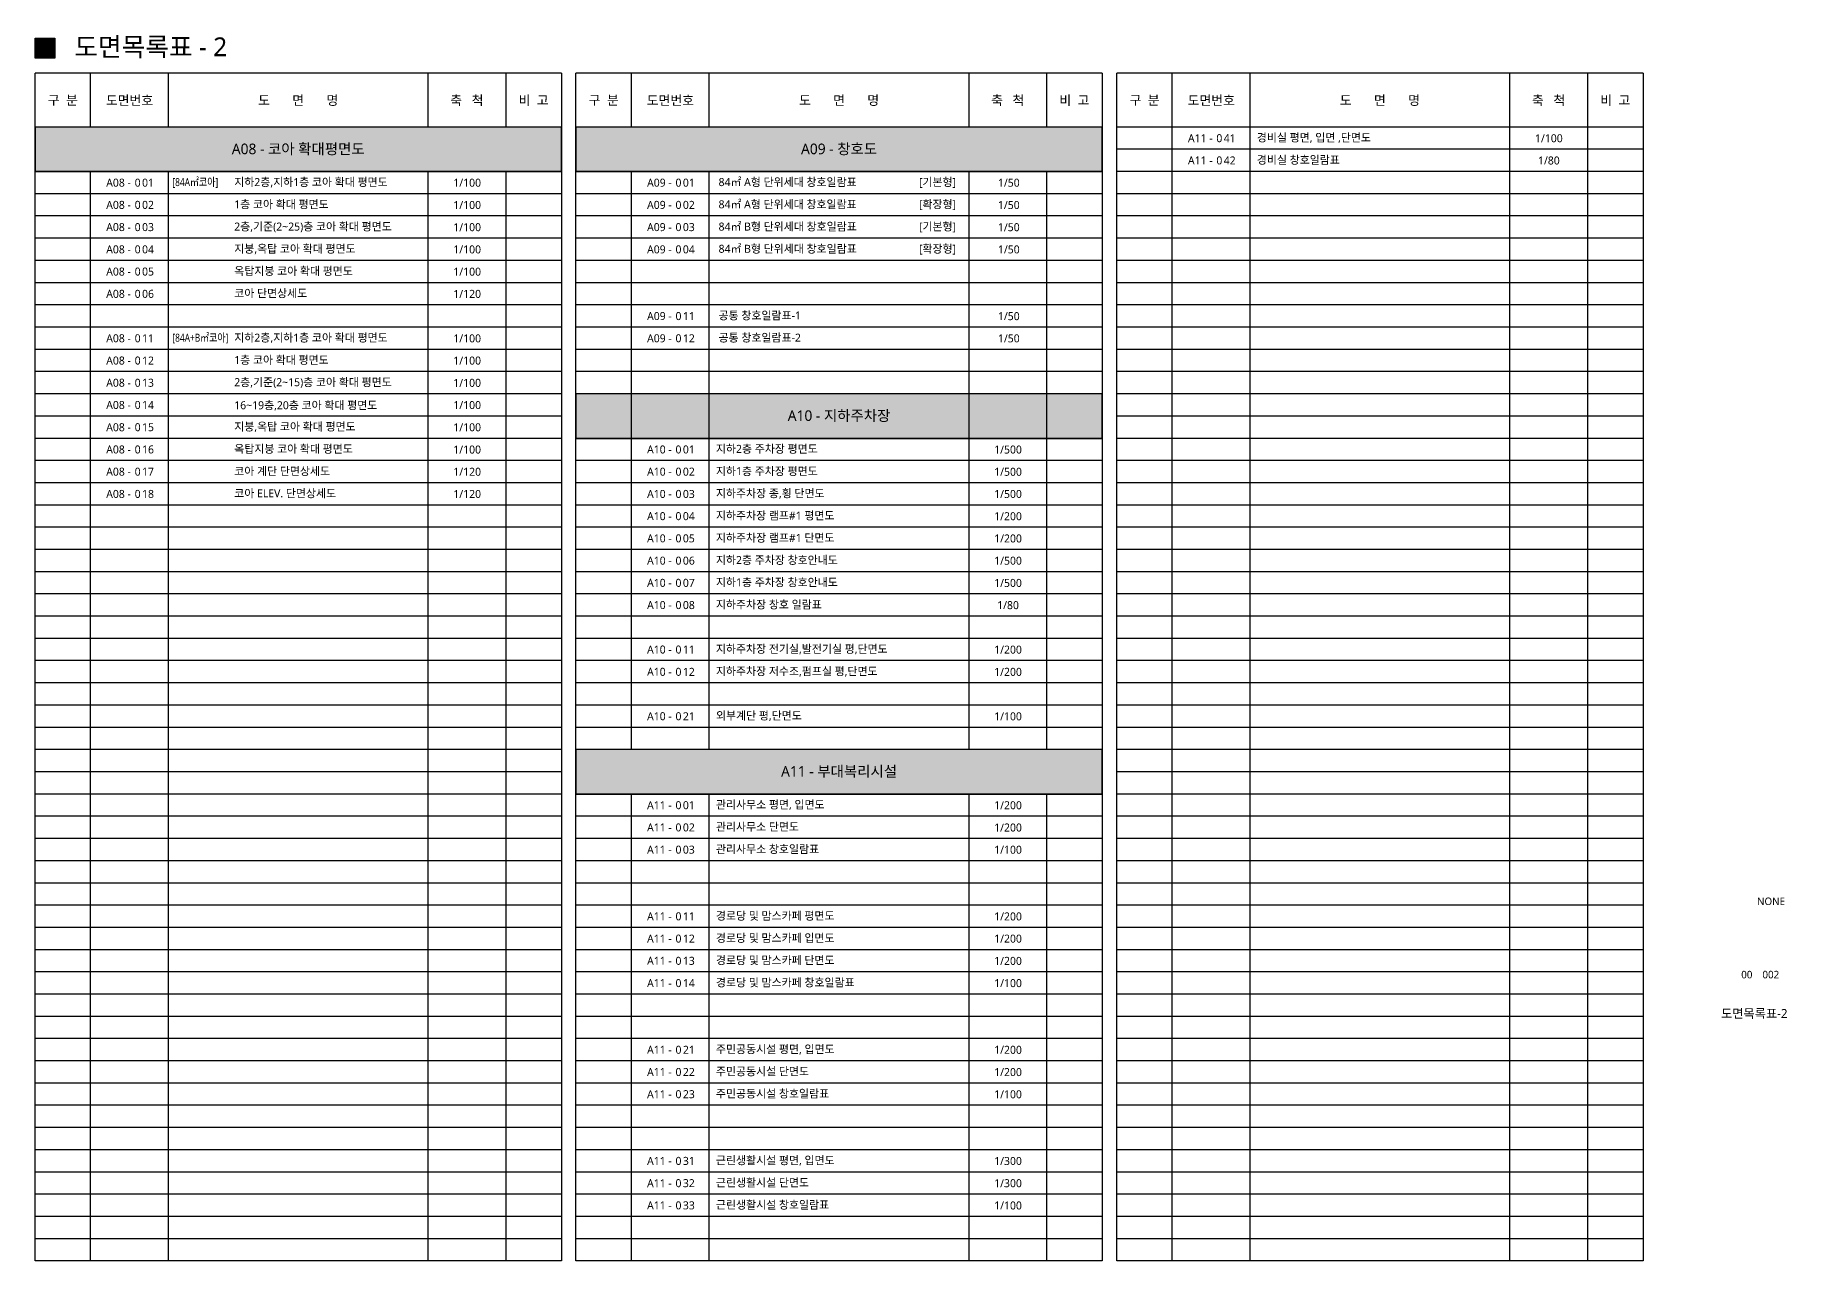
# Model space of a CAD drawing. Header units: millimetres. Extents: x 54204 to 55046, y -37035 to -36774.
# Drawn here: x 54674.1 to 55046.3, y -37034.8 to -36774.3 of the extents above; entities that cross this region are included whole.
import ezdxf
from ezdxf.enums import TextEntityAlignment as Align

# ---------------------------------------------------------------- set-up
doc = ezdxf.new("R2010")
doc.units = ezdxf.units.MM
doc.header["$LTSCALE"] = 100
for name, color, linetype in [('FORM', 3, 'Continuous'), ('HAN', 3, 'Continuous'), ('HAT', 8, 'Continuous'), ('LI1', 7, 'Continuous'), ('LI2', 2, 'Continuous'), ('TE2', 2, 'Continuous')]:
    doc.layers.add(name, color=color, linetype=linetype)
doc.styles.add('맑은고딕', font='')
doc.styles.get('맑은고딕').set_extended_font_data('Malgun Gothic')

msp = doc.modelspace()

# ---------------------------------------------------------------- hatches: boundary and pattern name
at = {"layer": 'HAT'}
for points in [[(54674.1, -36803.34), (54785.92, -36803.34), (54785.92, -36793.89), (54674.1, -36793.89)], [(54789.01, -36803.34), (54900.83, -36803.34), (54900.83, -36793.89), (54789.01, -36793.89)], [(54789.01, -36860.02), (54900.83, -36860.02), (54900.83, -36850.57), (54789.01, -36850.57)], [(54789.01, -36935.6), (54900.83, -36935.6), (54900.83, -36926.15), (54789.01, -36926.15)]]:
    msp.add_hatch(color=254, dxfattribs=at).paths.add_polyline_path(points)
at = {"layer": 'TE2'}
h = msp.add_hatch(color=256, dxfattribs=at)
h.dxf.hatch_style = 1
h.paths.add_polyline_path([(54674.1, -36774.97), (54674.1, -36779.26), (54678.32, -36779.26), (54678.32, -36774.97)])

# ---------------------------------------------------------------- linework, layer by layer
at = {"layer": 'LI1'}
for p, q in [((54685.91, -36793.89), (54685.91, -36782.45)), ((54702.44, -36793.89), (54702.44, -36782.45)), ((54757.58, -36782.45), (54757.58, -36793.89)), ((54774.11, -36782.45), (54774.11, -36793.89)), ((54800.82, -36793.89), (54800.82, -36782.45)), ((54817.35, -36793.89), (54817.35, -36782.45)), ((54872.48, -36782.45), (54872.48, -36793.89)), ((54889.02, -36782.45), (54889.02, -36793.89)), ((54915.72, -36793.89), (54915.72, -36782.45)), ((54932.26, -36793.89), (54932.26, -36782.45)), ((54987.39, -36782.45), (54987.39, -36793.89)), ((55003.92, -36782.45), (55003.92, -36793.89)), ((55015.73, -36793.89), (54903.91, -36793.89)), ((54915.72, -37034.79), (54915.72, -36793.89)), ((54932.26, -37034.79), (54932.26, -36793.89)), ((54987.39, -36793.89), (54987.39, -37034.79)), ((55003.92, -36793.89), (55003.92, -37034.79)), ((55015.73, -36798.61), (54903.91, -36798.61)), ((55015.73, -36798.61), (54903.91, -36798.61)), ((54785.92, -36803.34), (54674.1, -36803.34)), ((54685.91, -37034.79), (54685.91, -36803.34)), ((54702.44, -37034.79), (54702.44, -36803.34)), ((54757.58, -36803.34), (54757.58, -37034.79)), ((54774.11, -36803.34), (54774.11, -37034.79)), ((54900.83, -36803.34), (54789.01, -36803.34)), ((54800.82, -36926.15), (54800.82, -36803.34)), ((54817.35, -36926.15), (54817.35, -36803.34)), ((54872.48, -36803.34), (54872.48, -36926.15)), ((54889.02, -36803.34), (54889.02, -36926.15)), ((55015.73, -36803.34), (54903.91, -36803.34)), ((55015.73, -36803.34), (54903.91, -36803.34)), ((54785.92, -36808.06), (54674.1, -36808.06)), ((54900.83, -36808.06), (54789.01, -36808.06)), ((55015.73, -36808.06), (54903.91, -36808.06)), ((54785.92, -36812.78), (54674.1, -36812.78)), ((54900.83, -36812.78), (54789.01, -36812.78)), ((55015.73, -36812.78), (54903.91, -36812.78)), ((54785.92, -36817.51), (54674.1, -36817.51)), ((54900.83, -36817.51), (54789.01, -36817.51)), ((55015.73, -36817.51), (54903.91, -36817.51)), ((54785.92, -36822.23), (54674.1, -36822.23)), ((54900.83, -36822.23), (54789.01, -36822.23)), ((55015.73, -36822.23), (54903.91, -36822.23)), ((54785.92, -36826.95), (54674.1, -36826.95)), ((54900.83, -36826.95), (54789.01, -36826.95)), ((55015.73, -36826.95), (54903.91, -36826.95)), ((54785.92, -36831.68), (54674.1, -36831.68)), ((54900.83, -36831.68), (54789.01, -36831.68)), ((55015.73, -36831.68), (54903.91, -36831.68)), ((54785.92, -36836.4), (54674.1, -36836.4)), ((54900.83, -36836.4), (54789.01, -36836.4)), ((55015.73, -36836.4), (54903.91, -36836.4)), ((54785.92, -36841.12), (54674.1, -36841.12)), ((54900.83, -36841.12), (54789.01, -36841.12)), ((55015.73, -36841.12), (54903.91, -36841.12)), ((54785.92, -36845.85), (54674.1, -36845.85)), ((54900.83, -36845.85), (54789.01, -36845.85)), ((55015.73, -36845.85), (54903.91, -36845.85)), ((54785.92, -36850.57), (54674.1, -36850.57)), ((54900.83, -36850.57), (54789.01, -36850.57)), ((55015.73, -36850.57), (54903.91, -36850.57)), ((55015.73, -36850.57), (54903.91, -36850.57)), ((54785.92, -36855.29), (54674.1, -36855.29)), ((55015.73, -36855.29), (54903.91, -36855.29)), ((54785.92, -36860.02), (54674.1, -36860.02)), ((54900.83, -36860.02), (54789.01, -36860.02)), ((55015.73, -36860.02), (54903.91, -36860.02)), ((55015.73, -36860.02), (54903.91, -36860.02)), ((55015.73, -36860.02), (54903.91, -36860.02)), ((54785.92, -36864.74), (54674.1, -36864.74)), ((54900.83, -36864.74), (54789.01, -36864.74)), ((55015.73, -36864.74), (54903.91, -36864.74)), ((54785.92, -36869.47), (54674.1, -36869.47)), ((54900.83, -36869.47), (54789.01, -36869.47)), ((55015.73, -36869.47), (54903.91, -36869.47)), ((54785.92, -36874.19), (54674.1, -36874.19)), ((54900.83, -36874.19), (54789.01, -36874.19)), ((55015.73, -36874.19), (54903.91, -36874.19)), ((54785.92, -36878.91), (54674.1, -36878.91)), ((54900.83, -36878.91), (54789.01, -36878.91)), ((55015.73, -36878.91), (54903.91, -36878.91)), ((54785.92, -36883.64), (54674.1, -36883.64)), ((54900.83, -36883.64), (54789.01, -36883.64)), ((55015.73, -36883.64), (54903.91, -36883.64)), ((54785.92, -36888.36), (54674.1, -36888.36)), ((54900.83, -36888.36), (54789.01, -36888.36)), ((55015.73, -36888.36), (54903.91, -36888.36)), ((54785.92, -36893.08), (54674.1, -36893.08)), ((54900.83, -36893.08), (54789.01, -36893.08)), ((55015.73, -36893.08), (54903.91, -36893.08)), ((54785.92, -36897.81), (54674.1, -36897.81)), ((54900.83, -36897.81), (54789.01, -36897.81)), ((55015.73, -36897.81), (54903.91, -36897.81)), ((55015.73, -36897.81), (54903.91, -36897.81)), ((54785.92, -36902.53), (54674.1, -36902.53)), ((54900.83, -36902.53), (54789.01, -36902.53)), ((55015.73, -36902.53), (54903.91, -36902.53)), ((54785.92, -36907.25), (54674.1, -36907.25)), ((54900.83, -36907.25), (54789.01, -36907.25)), ((55015.73, -36907.25), (54903.91, -36907.25)), ((54785.92, -36911.98), (54674.1, -36911.98)), ((54900.83, -36911.98), (54789.01, -36911.98)), ((55015.73, -36911.98), (54903.91, -36911.98)), ((54785.92, -36916.7), (54674.1, -36916.7)), ((54900.83, -36916.7), (54789.01, -36916.7)), ((55015.73, -36916.7), (54903.91, -36916.7)), ((55015.73, -36916.7), (54903.91, -36916.7)), ((55015.73, -36916.7), (54903.91, -36916.7)), ((54785.92, -36921.42), (54674.1, -36921.42)), ((54900.83, -36921.42), (54789.01, -36921.42)), ((55015.73, -36921.42), (54903.91, -36921.42)), ((55015.73, -36921.42), (54903.91, -36921.42)), ((55015.73, -36921.42), (54903.91, -36921.42)), ((54785.92, -36926.15), (54674.1, -36926.15)), ((54900.83, -36926.15), (54789.01, -36926.15)), ((55015.73, -36926.15), (54903.91, -36926.15)), ((54785.92, -36930.87), (54674.1, -36930.87)), ((55015.73, -36930.87), (54903.91, -36930.87)), ((54785.92, -36935.6), (54674.1, -36935.6)), ((54900.83, -36935.6), (54789.01, -36935.6)), ((54800.82, -37034.79), (54800.82, -36935.6)), ((54817.35, -37034.79), (54817.35, -36935.6)), ((54872.48, -36935.6), (54872.48, -37034.79)), ((54889.02, -36935.6), (54889.02, -37034.79)), ((55015.73, -36935.6), (54903.91, -36935.6)), ((54785.92, -36940.32), (54674.1, -36940.32)), ((54900.83, -36940.32), (54789.01, -36940.32)), ((55015.73, -36940.32), (54903.91, -36940.32)), ((55015.73, -36940.32), (54903.91, -36940.32)), ((54785.92, -36945.04), (54674.1, -36945.04)), ((54900.83, -36945.04), (54789.01, -36945.04)), ((55015.73, -36945.04), (54903.91, -36945.04)), ((54785.92, -36949.77), (54674.1, -36949.77)), ((54900.83, -36949.77), (54789.01, -36949.77)), ((55015.73, -36949.77), (54903.91, -36949.77)), ((54785.92, -36954.49), (54674.1, -36954.49)), ((54900.83, -36954.49), (54789.01, -36954.49)), ((55015.73, -36954.49), (54903.91, -36954.49)), ((54785.92, -36959.21), (54674.1, -36959.21)), ((54900.83, -36959.21), (54789.01, -36959.21)), ((55015.73, -36959.21), (54903.91, -36959.21)), ((54785.92, -36963.94), (54674.1, -36963.94)), ((54900.83, -36963.94), (54789.01, -36963.94)), ((55015.73, -36963.94), (54903.91, -36963.94)), ((54785.92, -36968.66), (54674.1, -36968.66)), ((54900.83, -36968.66), (54789.01, -36968.66)), ((55015.73, -36968.66), (54903.91, -36968.66)), ((54785.92, -36973.38), (54674.1, -36973.38)), ((54900.83, -36973.38), (54789.01, -36973.38)), ((55015.73, -36973.38), (54903.91, -36973.38)), ((54785.92, -36978.11), (54674.1, -36978.11)), ((54900.83, -36978.11), (54789.01, -36978.11)), ((55015.73, -36978.11), (54903.91, -36978.11)), ((54785.92, -36982.83), (54674.1, -36982.83)), ((54900.83, -36982.83), (54789.01, -36982.83)), ((55015.73, -36982.83), (54903.91, -36982.83)), ((54785.92, -36987.55), (54674.1, -36987.55)), ((54900.83, -36987.55), (54789.01, -36987.55)), ((55015.73, -36987.55), (54903.91, -36987.55)), ((54785.92, -36992.28), (54674.1, -36992.28)), ((54900.83, -36992.28), (54789.01, -36992.28)), ((55015.73, -36992.28), (54903.91, -36992.28)), ((54785.92, -36997), (54674.1, -36997)), ((54900.83, -36997), (54789.01, -36997)), ((55015.73, -36997), (54903.91, -36997)), ((54785.92, -37001.72), (54674.1, -37001.72)), ((54900.83, -37001.72), (54789.01, -37001.72)), ((55015.73, -37001.72), (54903.91, -37001.72)), ((54785.92, -37006.45), (54674.1, -37006.45)), ((54900.83, -37006.45), (54789.01, -37006.45)), ((55015.73, -37006.45), (54903.91, -37006.45)), ((54785.92, -37011.17), (54674.1, -37011.17)), ((54900.83, -37011.17), (54789.01, -37011.17)), ((54900.83, -37011.17), (54789.01, -37011.17)), ((55015.73, -37011.17), (54903.91, -37011.17)), ((54785.92, -37015.9), (54674.1, -37015.9)), ((54900.83, -37015.9), (54789.01, -37015.9)), ((55015.73, -37015.9), (54903.91, -37015.9)), ((54785.92, -37020.62), (54674.1, -37020.62)), ((54900.83, -37020.62), (54789.01, -37020.62)), ((54900.83, -37020.62), (54789.01, -37020.62)), ((54900.83, -37020.62), (54789.01, -37020.62)), ((55015.73, -37020.62), (54903.91, -37020.62)), ((54785.92, -37025.34), (54674.1, -37025.34)), ((54900.83, -37025.34), (54789.01, -37025.34)), ((55015.73, -37025.34), (54903.91, -37025.34)), ((54785.92, -37030.07), (54674.1, -37030.07)), ((54900.83, -37030.07), (54789.01, -37030.07)), ((55015.73, -37030.07), (54903.91, -37030.07))]:
    msp.add_line(p, q, dxfattribs=at)
msp.add_lwpolyline([(54674.1, -36803.34), (54785.92, -36803.34), (54785.92, -36793.89), (54674.1, -36793.89)], close=True, dxfattribs=at)
at = {"layer": 'LI2'}
for p, q in [((54785.92, -36782.45), (54674.1, -36782.45)), ((54674.1, -37034.79), (54674.1, -36782.45)), ((54785.92, -36782.45), (54785.92, -37034.79)), ((54900.83, -36782.45), (54789.01, -36782.45)), ((54789.01, -37034.79), (54789.01, -36782.45)), ((54900.83, -36782.45), (54900.83, -37034.79)), ((55015.73, -36782.45), (54903.91, -36782.45)), ((54903.91, -37034.79), (54903.91, -36782.45)), ((55015.73, -36782.45), (55015.73, -37034.79)), ((54785.92, -36793.89), (54674.1, -36793.89)), ((54900.83, -36793.89), (54789.01, -36793.89)), ((55015.73, -36793.89), (54903.91, -36793.89)), ((54785.92, -37034.79), (54674.1, -37034.79)), ((54900.83, -37034.79), (54789.01, -37034.79)), ((55015.73, -37034.79), (54903.91, -37034.79))]:
    msp.add_line(p, q, dxfattribs=at)
for points in [[(54789.01, -36803.34), (54900.83, -36803.34), (54900.83, -36793.89), (54789.01, -36793.89)], [(54789.01, -36860.02), (54900.83, -36860.02), (54900.83, -36850.57), (54789.01, -36850.57)], [(54789.01, -36935.6), (54900.83, -36935.6), (54900.83, -36926.15), (54789.01, -36926.15)]]:
    msp.add_lwpolyline(points, close=True, dxfattribs=at)
at = {"layer": 'TE2'}
msp.add_lwpolyline([(54678.32, -36779.26), (54674.1, -36779.26), (54674.1, -36774.97), (54678.32, -36774.97)], close=True, dxfattribs=at)

# ---------------------------------------------------------------- texts
at = {"layer": 'FORM', "color": 3, "linetype": 'Continuous', "style": '맑은고딕'}
for s, p in [('NONE', (55039.95, -36959.18)), ('00', (55036.59, -36974.75)), ('002', (55041.09, -36974.75))]:
    msp.add_text(s, height=1.598, dxfattribs=at).set_placement(p)
at = {"layer": 'FORM', "color": 3, "style": '맑은고딕'}
msp.add_text('도면목록표-2', height=1.898, dxfattribs=at).set_placement((55039.37, -36982.21), align=Align.MIDDLE_CENTER)
at = {"layer": 'HAN', "style": '맑은고딕'}
for s, height, p in [('구  분', 2.001, (54680, -36788.17)), ('도면번호', 2.001, (54694.17, -36788.17)), ('도       면       명', 2.0006, (54730.01, -36788.17)), ('축   척', 2.001, (54765.84, -36788.17)), ('비  고', 2.001, (54780.01, -36788.17)), ('구  분', 2.001, (54794.91, -36788.17)), ('도면번호', 2.001, (54809.08, -36788.17)), ('도       면       명', 2.0006, (54844.92, -36788.17)), ('축   척', 2.001, (54880.75, -36788.17)), ('비  고', 2.001, (54894.92, -36788.17)), ('구  분', 2.001, (54909.82, -36788.17)), ('도면번호', 2.001, (54923.99, -36788.17)), ('도       면       명', 2.0006, (54959.82, -36788.17)), ('축   척', 2.001, (54995.66, -36788.17)), ('비  고', 2.001, (55009.83, -36788.17)), ('A11 -', 1.7, (54921.66, -36796.25)), ('0', 1.7, (54925.71, -36796.25)), ('41', 1.7, (54927.91, -36796.25)), ('A11 -', 1.7, (54921.66, -36800.97)), ('A11 -', 1.7, (54921.66, -36800.97)), ('0', 1.7, (54925.71, -36800.97)), ('42', 1.7, (54927.91, -36800.97)), ('A08 -', 1.7, (54691.84, -36805.7)), ('0', 1.7, (54695.9, -36805.7)), ('01', 1.7, (54698.1, -36805.7)), ('A09 -', 1.7, (54806.75, -36805.7)), ('0', 1.7, (54810.8, -36805.7)), ('01', 1.7, (54813, -36805.7)), ('A08 -', 1.7, (54691.84, -36810.42)), ('A08 -', 1.7, (54691.84, -36810.42)), ('0', 1.7, (54695.9, -36810.42)), ('02', 1.7, (54698.1, -36810.42)), ('A09 -', 1.7, (54806.75, -36810.42)), ('0', 1.7, (54810.8, -36810.42)), ('02', 1.7, (54813, -36810.42)), ('A08 -', 1.7, (54691.84, -36815.14)), ('A08 -', 1.7, (54691.84, -36815.14)), ('0', 1.7, (54695.9, -36815.14)), ('03', 1.7, (54698.1, -36815.14)), ('A09 -', 1.7, (54806.75, -36815.14)), ('0', 1.7, (54810.8, -36815.14)), ('03', 1.7, (54813, -36815.14)), ('A08 -', 1.7, (54691.84, -36819.87)), ('A08 -', 1.7, (54691.84, -36819.87)), ('0', 1.7, (54695.9, -36819.87)), ('04', 1.7, (54698.1, -36819.87)), ('A09 -', 1.7, (54806.75, -36819.87)), ('0', 1.7, (54810.8, -36819.87)), ('04', 1.7, (54813, -36819.87)), ('A08 -', 1.7, (54691.84, -36824.59)), ('A08 -', 1.7, (54691.84, -36824.59)), ('0', 1.7, (54695.9, -36824.59)), ('05', 1.7, (54698.1, -36824.59)), ('A08 -', 1.7, (54691.84, -36829.32)), ('A08 -', 1.7, (54691.84, -36829.32)), ('0', 1.7, (54695.9, -36829.32)), ('06', 1.7, (54698.1, -36829.32)), ('A09 -', 1.7, (54806.75, -36834.04)), ('0', 1.7, (54810.8, -36834.04)), ('11', 1.7, (54813, -36834.04)), ('A08 -', 1.7, (54691.84, -36838.76)), ('0', 1.7, (54695.9, -36838.76)), ('11', 1.7, (54698.1, -36838.76)), ('A09 -', 1.7, (54806.75, -36838.76)), ('0', 1.7, (54810.8, -36838.76)), ('12', 1.7, (54813, -36838.76)), ('A08 -', 1.7, (54691.84, -36843.49)), ('A08 -', 1.7, (54691.84, -36843.49)), ('0', 1.7, (54695.9, -36843.49)), ('12', 1.7, (54698.1, -36843.49)), ('A08 -', 1.7, (54691.84, -36848.21)), ('A08 -', 1.7, (54691.84, -36848.21)), ('0', 1.7, (54695.9, -36848.21)), ('13', 1.7, (54698.1, -36848.21)), ('A08 -', 1.7, (54691.84, -36852.93)), ('A08 -', 1.7, (54691.84, -36852.93)), ('0', 1.7, (54695.9, -36852.93)), ('14', 1.7, (54698.1, -36852.93)), ('A08 -', 1.7, (54691.84, -36857.66)), ('A08 -', 1.7, (54691.84, -36857.66)), ('0', 1.7, (54695.9, -36857.66)), ('15', 1.7, (54698.1, -36857.66)), ('A08 -', 1.7, (54691.84, -36862.38)), ('A08 -', 1.7, (54691.84, -36862.38)), ('0', 1.7, (54695.9, -36862.38)), ('16', 1.7, (54698.1, -36862.38)), ('A10 -', 1.7, (54806.75, -36862.38)), ('0', 1.7, (54810.8, -36862.38)), ('01', 1.7, (54813, -36862.38)), ('A08 -', 1.7, (54691.84, -36867.1)), ('A08 -', 1.7, (54691.84, -36867.1)), ('0', 1.7, (54695.9, -36867.1)), ('17', 1.7, (54698.1, -36867.1)), ('A10 -', 1.7, (54806.75, -36867.1)), ('A10 -', 1.7, (54806.75, -36867.1)), ('0', 1.7, (54810.8, -36867.1)), ('02', 1.7, (54813, -36867.1)), ('A08 -', 1.7, (54691.84, -36871.83)), ('A08 -', 1.7, (54691.84, -36871.83)), ('0', 1.7, (54695.9, -36871.83)), ('18', 1.7, (54698.1, -36871.83)), ('A10 -', 1.7, (54806.75, -36871.83)), ('A10 -', 1.7, (54806.75, -36871.83)), ('0', 1.7, (54810.8, -36871.83)), ('03', 1.7, (54813, -36871.83)), ('A10 -', 1.7, (54806.75, -36876.55)), ('A10 -', 1.7, (54806.75, -36876.55)), ('0', 1.7, (54810.8, -36876.55)), ('04', 1.7, (54813, -36876.55)), ('A10 -', 1.7, (54806.75, -36881.27)), ('A10 -', 1.7, (54806.75, -36881.27)), ('0', 1.7, (54810.8, -36881.27)), ('05', 1.7, (54813, -36881.27)), ('A10 -', 1.7, (54806.75, -36886)), ('A10 -', 1.7, (54806.75, -36886)), ('0', 1.7, (54810.8, -36886)), ('06', 1.7, (54813, -36886)), ('A10 -', 1.7, (54806.75, -36890.72)), ('A10 -', 1.7, (54806.75, -36890.72)), ('0', 1.7, (54810.8, -36890.72)), ('07', 1.7, (54813, -36890.72)), ('A10 -', 1.7, (54806.75, -36895.44)), ('A10 -', 1.7, (54806.75, -36895.44)), ('0', 1.7, (54810.8, -36895.44)), ('08', 1.7, (54813, -36895.44)), ('A10 -', 1.7, (54806.75, -36904.89)), ('A10 -', 1.7, (54806.75, -36904.89)), ('0', 1.7, (54810.8, -36904.89)), ('11', 1.7, (54813, -36904.89)), ('A10 -', 1.7, (54806.75, -36909.62)), ('A10 -', 1.7, (54806.75, -36909.62)), ('0', 1.7, (54810.8, -36909.62)), ('12', 1.7, (54813, -36909.62)), ('A10 -', 1.7, (54806.75, -36919.06)), ('A10 -', 1.7, (54806.75, -36919.06)), ('0', 1.7, (54810.8, -36919.06)), ('21', 1.7, (54813, -36919.06)), ('A11 -', 1.7, (54806.75, -36937.96)), ('0', 1.7, (54810.8, -36937.96)), ('01', 1.7, (54813, -36937.96)), ('A11 -', 1.7, (54806.75, -36942.68)), ('A11 -', 1.7, (54806.75, -36942.68)), ('0', 1.7, (54810.8, -36942.68)), ('02', 1.7, (54813, -36942.68)), ('A11 -', 1.7, (54806.75, -36947.4)), ('A11 -', 1.7, (54806.75, -36947.4)), ('0', 1.7, (54810.8, -36947.4)), ('03', 1.7, (54813, -36947.4)), ('A11 -', 1.7, (54806.75, -36961.57)), ('0', 1.7, (54810.8, -36961.57)), ('11', 1.7, (54813, -36961.57)), ('A11 -', 1.7, (54806.75, -36966.3)), ('A11 -', 1.7, (54806.75, -36966.3)), ('0', 1.7, (54810.8, -36966.3)), ('12', 1.7, (54813, -36966.3)), ('A11 -', 1.7, (54806.75, -36971.02)), ('A11 -', 1.7, (54806.75, -36971.02)), ('0', 1.7, (54810.8, -36971.02)), ('13', 1.7, (54813, -36971.02)), ('A11 -', 1.7, (54806.75, -36975.75)), ('A11 -', 1.7, (54806.75, -36975.75)), ('0', 1.7, (54810.8, -36975.75)), ('14', 1.7, (54813, -36975.75)), ('A11 -', 1.7, (54806.75, -36989.92)), ('0', 1.7, (54810.8, -36989.92)), ('21', 1.7, (54813, -36989.92)), ('A11 -', 1.7, (54806.75, -36994.64)), ('A11 -', 1.7, (54806.75, -36994.64)), ('0', 1.7, (54810.8, -36994.64)), ('22', 1.7, (54813, -36994.64)), ('A11 -', 1.7, (54806.75, -36999.36)), ('A11 -', 1.7, (54806.75, -36999.36)), ('0', 1.7, (54810.8, -36999.36)), ('23', 1.7, (54813, -36999.36)), ('A11 -', 1.7, (54806.75, -37013.53)), ('0', 1.7, (54810.8, -37013.53)), ('31', 1.7, (54813, -37013.53)), ('A11 -', 1.7, (54806.75, -37018.26)), ('A11 -', 1.7, (54806.75, -37018.26)), ('0', 1.7, (54810.8, -37018.26)), ('32', 1.7, (54813, -37018.26)), ('A11 -', 1.7, (54806.75, -37022.98)), ('A11 -', 1.7, (54806.75, -37022.98)), ('0', 1.7, (54810.8, -37022.98)), ('33', 1.7, (54813, -37022.98))]:
    msp.add_text(s, height=height, dxfattribs=at).set_placement(p, align=Align.MIDDLE)
for s, height, p in [('경비실 평면, 입면 ,단면도', 1.7005, (54933.67, -36796.98)), ('경비실 창호일람표', 1.7, (54933.67, -36801.71)), ('지하2층,지하1층 코아 확대 평면도', 1.7005, (54716.42, -36806.43)), ('84㎡ A형 단위세대 창호일람표', 1.7005, (54819.32, -36806.43)), ('1층 코아 확대 평면도', 1.7005, (54716.42, -36811.15)), ('84㎡ A형 단위세대 창호일람표', 1.7005, (54819.32, -36811.15)), ('2층,기준(2~25)층 코아 확대 평면도', 1.7005, (54716.42, -36815.88)), ('84㎡ B형 단위세대 창호일람표', 1.7005, (54819.32, -36815.88)), ('지붕,옥탑 코아 확대 평면도', 1.7005, (54716.42, -36820.6)), ('84㎡ B형 단위세대 창호일람표', 1.7005, (54819.32, -36820.6)), ('옥탑지붕 코아 확대 평면도', 1.7005, (54716.42, -36825.32)), ('코아 단면상세도', 1.7, (54716.42, -36830.05)), ('공통 창호일람표-1', 1.7, (54819.32, -36834.77)), ('지하2층,지하1층 코아 확대 평면도', 1.7005, (54716.42, -36839.49)), ('공통 창호일람표-2', 1.7, (54819.32, -36839.49)), ('1층 코아 확대 평면도', 1.7005, (54716.42, -36844.22)), ('2층,기준(2~15)층 코아 확대 평면도', 1.7005, (54716.42, -36848.94)), ('16~19층,20층 코아 확대 평면도', 1.7005, (54716.42, -36853.84)), ('지붕,옥탑 코아 확대 평면도', 1.7005, (54716.42, -36858.39)), ('옥탑지붕 코아 확대 평면도', 1.7005, (54716.42, -36863.11)), ('지하2층 주차장 평면도', 1.7005, (54818.76, -36863.11)), ('코아 계단 단면상세도', 1.7005, (54716.42, -36867.84)), ('지하1층 주차장 평면도', 1.7005, (54818.76, -36867.84)), ('코아 ELEV. 단면상세도', 1.7005, (54716.42, -36872.56)), ('지하주차장 종,횡 단면도', 1.7005, (54818.76, -36872.56)), ('지하주차장 램프#1 평면도', 1.7005, (54818.76, -36877.28)), ('지하주차장 램프#1 단면도', 1.7005, (54818.76, -36882.01)), ('지하2층 주차장 창호안내도', 1.7005, (54818.76, -36886.73)), ('지하1층 주차장 창호안내도', 1.7005, (54818.76, -36891.45)), ('지하주차장 창호 일람표', 1.7005, (54818.76, -36896.18)), ('지하주차장 전기실,발전기실 평,단면도', 1.7005, (54818.76, -36905.62)), ('지하주차장 저수조,펌프실 평,단면도', 1.7005, (54818.76, -36910.35)), ('외부계단 평,단면도', 1.7, (54818.76, -36919.79)), ('관리사무소 평면, 입면도', 1.7005, (54818.76, -36938.69)), ('관리사무소 단면도', 1.7, (54818.76, -36943.41)), ('관리사무소 창호일람표', 1.7005, (54818.76, -36948.14)), ('경로당 및 맘스카페 평면도', 1.7005, (54818.76, -36962.31)), ('경로당 및 맘스카페 입면도', 1.7005, (54818.76, -36967.03)), ('경로당 및 맘스카페 단면도', 1.7005, (54818.76, -36971.75)), ('경로당 및 맘스카페 창호일람표', 1.7005, (54818.76, -36976.48)), ('주민공동시설 평면, 입면도', 1.7005, (54818.76, -36990.65)), ('주민공동시설 단면도', 1.7, (54818.76, -36995.37)), ('주민공동시설 창호일람표', 1.7005, (54818.76, -37000.09)), ('근린생활시설 평면, 입면도', 1.7005, (54818.76, -37014.27)), ('근린생활시설 단면도', 1.7, (54818.76, -37018.99)), ('근린생활시설 창호일람표', 1.7005, (54818.76, -37023.71))]:
    msp.add_text(s, height=height, dxfattribs=at).set_placement(p)
for s, p in [('1/100', (54995.72, -36796.27)), ('1/80', (54995.72, -36800.99)), ('1/100', (54765.91, -36805.71)), ('1/50', (54880.98, -36805.71)), ('1/100', (54765.91, -36810.44)), ('1/50', (54880.98, -36810.44)), ('1/100', (54765.91, -36815.16)), ('1/50', (54880.98, -36815.16)), ('1/100', (54765.91, -36819.88)), ('1/50', (54880.98, -36819.88)), ('1/100', (54765.91, -36824.61)), ('1/120', (54765.91, -36829.33)), ('1/50', (54880.98, -36834.06)), ('1/100', (54765.91, -36838.78)), ('1/50', (54880.98, -36838.78)), ('1/100', (54765.91, -36843.5)), ('1/100', (54765.91, -36848.23)), ('1/100', (54765.91, -36852.95)), ('1/100', (54765.91, -36857.67)), ('1/100', (54765.91, -36862.4)), ('1/500', (54880.82, -36862.4)), ('1/120', (54765.91, -36867.12)), ('1/500', (54880.82, -36867.12)), ('1/120', (54765.91, -36871.84)), ('1/500', (54880.82, -36871.84)), ('1/200', (54880.82, -36876.57)), ('1/200', (54880.82, -36881.29)), ('1/500', (54880.82, -36886.01)), ('1/500', (54880.82, -36890.74)), ('1/80', (54880.82, -36895.46)), ('1/200', (54880.82, -36904.91)), ('1/200', (54880.82, -36909.63)), ('1/100', (54880.82, -36919.08)), ('1/200', (54880.82, -36937.97)), ('1/200', (54880.82, -36942.7)), ('1/100', (54880.82, -36947.42)), ('1/200', (54880.82, -36961.59)), ('1/200', (54880.82, -36966.31)), ('1/200', (54880.82, -36971.04)), ('1/100', (54880.82, -36975.76)), ('1/200', (54880.82, -36989.93)), ('1/200', (54880.82, -36994.66)), ('1/100', (54880.82, -36999.38)), ('1/300', (54880.82, -37013.55)), ('1/300', (54880.82, -37018.27)), ('1/100', (54880.82, -37023))]:
    msp.add_text(s, height=1.7, dxfattribs=at).set_placement(p, align=Align.MIDDLE_CENTER)
at = {"layer": 'HAN', "color": 2, "style": '맑은고딕'}
for s, p in [('A08 - 코아 확대평면도', (54730.01, -36798.49)), ('A09 - 창호도', (54844.92, -36798.49)), ('A10 - 지하주차장', (54844.92, -36855.17)), ('A11 - 부대복리시설', (54844.92, -36930.75))]:
    msp.add_text(s, height=2.25, dxfattribs=at).set_placement(p, align=Align.MIDDLE)
at = {"layer": 'HAN', "style": '맑은고딕', "width": 0.8}
for s, p in [('[84A㎡코아]', (54703.28, -36806.43)), ('[84A+B㎡코아]', (54703.28, -36839.49))]:
    msp.add_text(s, height=1.7, dxfattribs=at).set_placement(p)
at = {"layer": 'HAN', "style": '맑은고딕'}
for s, p in [('[기본형]', (54869.76, -36806.43)), ('[확장형]', (54869.76, -36811.15)), ('[기본형]', (54869.76, -36815.88)), ('[확장형]', (54869.76, -36820.6))]:
    msp.add_text(s, height=1.7, dxfattribs=at).set_placement(p, align=Align.RIGHT)
at = {"layer": 'TE2', "style": '맑은고딕'}
msp.add_text('도면목록표 - 2', height=4, dxfattribs=at).set_placement((54682.46, -36776.84), align=Align.MIDDLE_LEFT)

doc.saveas('drawing.dxf')
